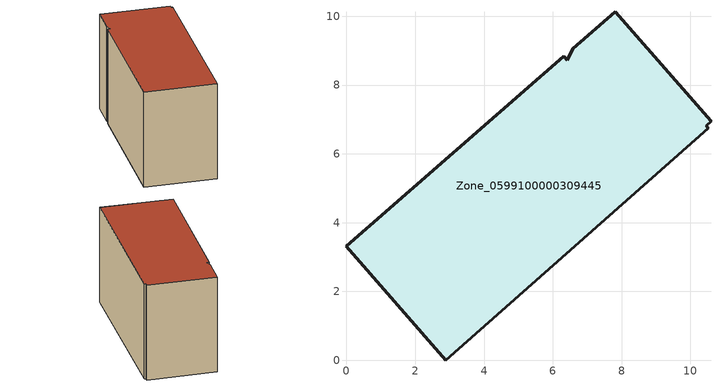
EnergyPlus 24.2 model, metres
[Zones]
Zone_0599100000309445
 floor ground (C_G): 6.57,9.05 7.81,10.13 10.6,6.94 10.46,6.82 10.52,6.75 2.89,0 0,3.32 6.32,8.83 6.42,8.72 z0
 wall outside (C_F): 6.32,8.83 0,3.32 2.89,0 10.52,6.75 10.46,6.82 10.6,6.94 7.81,10.13 6.57,9.05 6.42,8.72 6.32,8.83 z0:6.14
 roof outside (C_R): 7.81,10.13 6.57,9.05 6.42,8.72 6.32,8.83 0,3.32 2.89,0 10.52,6.75 10.46,6.82 10.6,6.94 z6.14
[BUILDING]
Pand.0599100000309445: North Axis=0; Terrain=City; Loads Convergence Tolerance Value=0.04; Temperature Convergence Tolerance Value=0.4; Solar Distribution=FullExterior; Maximum Number of Warmup Days=25; Minimum Number of Warmup Days=1
[Site:Location]
Rotterdam.The.Hague.AP_ZH_NLD Design_Conditions: Latitude=51.96; Longitude=4.45; Time Zone=1; Elevation=-4.5
[SITE:GROUNDTEMPERATURE:BUILDINGSURFACE]
18, 18, 18, 18, 18, 18, 18, 18, 18, 18, 18, 18
[MATERIAL] Thermal Absorptance=0.9; Solar Absorptance=0.7; Visible Absorptance=0.7
Name | Roughness | Thickness | Conductivity | Density | Specific Heat
G.TC.1946 | MediumSmooth | 0.15 | 1 | 540 | 1210
F.TC.1946 | Rough | 0.3 | 0.857143 | 1920 | 840
R.TC.1946 | MediumRough | 0.2 | 0.909091 | 1500 | 1000
[CONSTRUCTION]
C_G: G.TC.1946
C_F: F.TC.1946
C_R: R.TC.1946
[ZONE]
Zone_0599100000309445: Type=1; Multiplier=1; Ceiling Height=Autocalculate; Volume=Autocalculate; Floor Area=autocalculate; Part of Total Floor Area=Yes
[ZONEINFILTRATION:DESIGNFLOWRATE]
Infil_Zone_0599100000309445: Zone or ZoneList or Space or SpaceList=Zone_0599100000309445; Schedule=AlwaysOn; Design Flow Rate Calculation Method=Flow/Area; Flow Rate per Floor Area=0.003; Constant Term Coefficient=1; Temperature Term Coefficient=0; Velocity Term Coefficient=0; Velocity Squared Term Coefficient=0
[HVACTEMPLATE:ZONE:IDEALLOADSAIRSYSTEM]
Zone_0599100000309445: Maximum Heating Supply Air Temperature=50; Minimum Cooling Supply Air Temperature=13; Maximum Heating Supply Air Humidity Ratio=0.0156; Minimum Cooling Supply Air Humidity Ratio=0.0077; Heating Limit=NoLimit; Cooling Limit=NoLimit; Dehumidification Control Type=ConstantSensibleHeatRatio; Cooling Sensible Heat Ratio=0.7; Dehumidification Setpoint=60; Humidification Control Type=None; Humidification Setpoint=30; Outdoor Air Method=None; Outdoor Air Flow Rate per Person=0.00944; Outdoor Air Flow Rate per Zone Floor Area=0; Outdoor Air Flow Rate per Zone=0; Demand Controlled Ventilation Type=None; Outdoor Air Economizer Type=NoEconomizer; Heat Recovery Type=None; Sensible Heat Recovery Effectiveness=0.7; Latent Heat Recovery Effectiveness=0.65
[ZONECONTROL:THERMOSTAT]
ThermostatControl_Zone_0599100000309445: Zone or ZoneList=Zone_0599100000309445; Control Type Schedule=DualSetpointControlType; Control 1=Thermostat_Zone_0599100000309445; Temperature Difference Between Cutout And Setpoint=0
[THERMOSTATSETPOINT:DUALSETPOINT]
Thermostat_Zone_0599100000309445: Heating Setpoint Temperature Schedule=HeatingSetpoint_Zone_0599100000309445; Cooling Setpoint Temperature Schedule=CoolingSetpoint_Zone_0599100000309445
[SCHEDULE:COMPACT]
HeatingSetpoint_Zone_0599100000309445: Through: 12/31, For: AllDays, Until: 24:00, 21
CoolingSetpoint_Zone_0599100000309445: Through: 12/31, For: AllDays, Until: 24:00, 24
DualSetpointControlType: Through: 12/31, For: AllDays, Until: 24:00, 4
AlwaysOn: Through: 12/31, For: AllDays, Until: 24:00, 1
